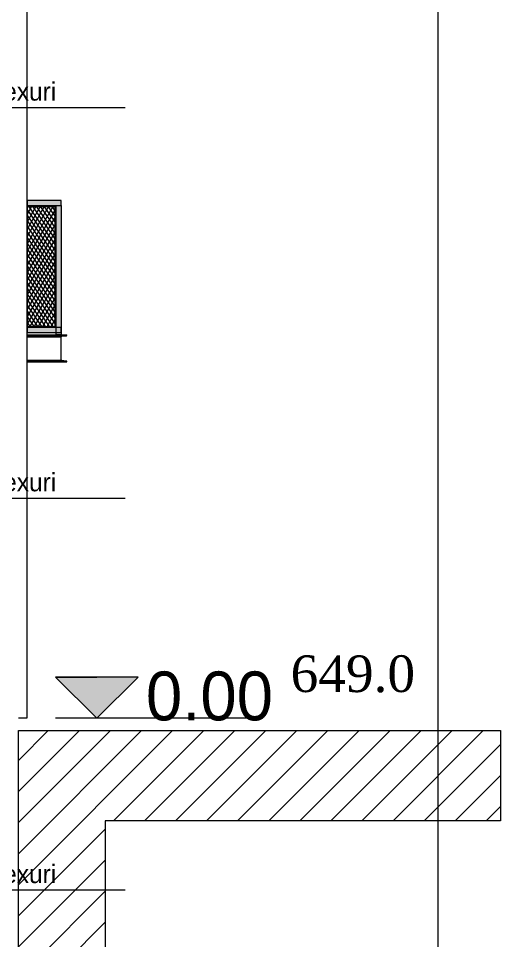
# Model space of a CAD drawing. Header units: millimetres. Extents: x 475206255 to 476720147, y 4620882299 to 4621447368.
# Drawn here: x 475520580 to 475524530, y 4621082981 to 4621090533 of the extents above; entities that cross this region are included whole.
import ezdxf

# ---------------------------------------------------------------- set-up
doc = ezdxf.new("R2010")
doc.units = ezdxf.units.MM
doc.header["$MEASUREMENT"] = 0
for name, color, linetype, lineweight in [('0_Pen_No__1_Pen_No__250', 7, 'Continuous', 0), ('0_Pen_No__250_Pen_No__142', 142, 'Continuous', 0), ('Annotation - Text_Pen_No__7_Pen_No__7_Pen_No__5', 5, 'Continuous', 0), ('gegmebi_Pen_No__7_Pen_No__7_Pen_No__5', 5, 'Continuous', 0), ('New_2D Drafting - General_Pen_No__30_Pen_No__9_Pen_No__9_Pen_No__255', 255, 'Continuous', 0), ('New_2D Drafting - General_Pen_No__30_Pen_No__9_Pen_No__9_Pen_No__7', 7, 'Continuous', 0), ('New_2D Drafting - General_Pen_No__4', 7, 'Continuous', 0), ('New_2D Drafting - General_Pen_No__7', 7, 'Continuous', 0), ('New_2D Drafting - General_Pen_No__7_Pen_No__250', 7, 'Continuous', 0), ('New_2D Drafting - General_Pen_No__7_Pen_No__7', 7, 'Continuous', 0), ('New_New_piketebi_Pen_No__7_Pen_No__1', 1, 'Continuous', 0), ('New_reg_nak_Pen_No__7', 7, 'Continuous', 0), ('New_Structural - Bearing_Pen_No__1', 1, 'Continuous', 0), ('Structural - Bearing_Pen_No__7', 7, 'Continuous', 0), ('zoma_Pen_No__1_Pen_No__142', 142, 'Continuous', 0)]:
    doc.layers.add(name, color=color, linetype=linetype, lineweight=lineweight)
doc.styles.add('GENERATED_STYLE_4', font='ACADMTAV.TTF')
doc.styles.add('GENERATED_STYLE_9', font='times.ttf')

msp = doc.modelspace()

# ---------------------------------------------------------------- hatches: boundary and pattern name
at = {"layer": '0_Pen_No__250_Pen_No__142', "linetype": 'Continuous', "lineweight": 0}
msp.add_hatch(color=142, dxfattribs=at).paths.add_polyline_path([(475521221.991, 4621084801.471), (475521559.52, 4621085139.165), (475520884.298, 4621085139)])
at = {"layer": 'New_2D Drafting - General_Pen_No__30_Pen_No__9_Pen_No__9_Pen_No__255', "linetype": 'Continuous', "lineweight": 0}
for points in [[(475520929.639, 4621089040.948), (475520649.973, 4621089040.948), (475520649.973, 4621089000.948), (475520929.639, 4621089000.948)], [(475520879.633, 4621088990.948), (475520649.973, 4621088990.948), (475520649.973, 4621089000.948), (475520889.633, 4621089000.948)], [(475520879.633, 4621088010.946), (475520889.633, 4621088000.946), (475520889.633, 4621089000.948), (475520879.633, 4621088990.948)], [(475520929.639, 4621087940.946), (475520889.633, 4621087940.946), (475520889.633, 4621089000.948), (475520929.639, 4621089000.948)], [(475520890.002, 4621088000.946), (475520649.973, 4621088000.946), (475520649.973, 4621088010.946), (475520880.002, 4621088010.946)], [(475520929.639, 4621088000.946), (475520649.973, 4621088000.946), (475520649.973, 4621087960.946), (475520929.639, 4621087960.946)]]:
    msp.add_hatch(color=255, dxfattribs=at).paths.add_polyline_path(points)
at = {"layer": 'New_2D Drafting - General_Pen_No__7', "linetype": 'Continuous', "lineweight": 0}
h = msp.add_hatch(dxfattribs=at)
h.set_pattern_fill('BATT_INSULATION', style=0, pattern_type=2)
h.set_pattern_definition([(60, (475826095.757, 4621095193.19), (-25.980762, 15), []), (124.306619, (475826095.757, 4621095193.19), (23.8156986, 11.25), [])])
h.paths.add_polyline_path([(475520649.973, 4621088010.946), (475520879.633, 4621088010.946), (475520879.633, 4621088990.948), (475520649.973, 4621088990.948)])
at = {"layer": 'New_2D Drafting - General_Pen_No__7_Pen_No__7', "linetype": 'Continuous', "lineweight": 0}
h = msp.add_hatch(dxfattribs=at)
h.set_pattern_fill('MASONRY_BLOCK', style=0, pattern_type=2)
h.set_pattern_definition([(45, (475826095.76, 4621095193.19), (-127.27922, 127.27922), [])])
h.paths.add_polyline_path([(475501138.778, 4621081811.85), (475501138.778, 4621082551.894), (475505379.652, 4621082551.769), (475505379.75, 4621081151.617), (475517939.8, 4621081151.617), (475518967.264, 4621081151.617), (475520579.679, 4621081151.617), (475520579.679, 4621084421.75), (475520579.679, 4621084700.839), (475524529.741, 4621084700.839), (475524529.741, 4621083961.033), (475521290.696, 4621083961.033), (475521290.696, 4621080572.7), (475521290.696, 4621080511.178), (475518727.264, 4621080511.178), (475504739.264, 4621080511.178), (475504739.264, 4621081811.85)])

# ---------------------------------------------------------------- linework, layer by layer
at = {"layer": '0_Pen_No__1_Pen_No__250', "color": 7, "linetype": 'Continuous', "lineweight": 0, "flags": 128}
for points in [[(475521221.991, 4621084801.471), (475520884.298, 4621085139), (475521221.909, 4621085139.082)], [(475521221.991, 4621084801.471), (475521559.52, 4621085139.165), (475521221.909, 4621085139.082)], [(475522484.38, 4621084801.471), (475520884.38, 4621084801.081)]]:
    msp.add_lwpolyline(points, dxfattribs=at)
at = {"layer": '0_Pen_No__250_Pen_No__142', "color": 142, "linetype": 'Continuous', "lineweight": 0, "flags": 128}
msp.add_lwpolyline([(475521221.991, 4621084801.471), (475521559.52, 4621085139.165), (475520884.298, 4621085139)], close=True, dxfattribs=at)
at = {"layer": 'gegmebi_Pen_No__7_Pen_No__7_Pen_No__5', "color": 5, "linetype": 'Continuous', "lineweight": 0, "flags": 128}
for points in [[(475519232.483, 4621089805.066), (475521454.488, 4621089805.066)], [(475519232.483, 4621086605.066), (475521454.488, 4621086605.066)], [(475519232.483, 4621083396.217), (475521454.488, 4621083396.217)]]:
    msp.add_lwpolyline(points, dxfattribs=at)
at = {"layer": 'New_2D Drafting - General_Pen_No__30_Pen_No__9_Pen_No__9_Pen_No__7', "color": 7, "linetype": 'Continuous', "lineweight": 0, "flags": 128}
for points in [[(475520929.639, 4621089040.948), (475520649.973, 4621089040.948), (475520649.973, 4621089000.948), (475520929.639, 4621089000.948)], [(475520879.633, 4621088990.948), (475520649.973, 4621088990.948), (475520649.973, 4621089000.948), (475520889.633, 4621089000.948)], [(475520879.633, 4621088010.946), (475520889.633, 4621088000.946), (475520889.633, 4621089000.948), (475520879.633, 4621088990.948)], [(475520929.639, 4621087940.946), (475520889.633, 4621087940.946), (475520889.633, 4621089000.948), (475520929.639, 4621089000.948)], [(475520890.002, 4621088000.946), (475520649.973, 4621088000.946), (475520649.973, 4621088010.946), (475520880.002, 4621088010.946)], [(475520929.639, 4621088000.946), (475520649.973, 4621088000.946), (475520649.973, 4621087960.946), (475520929.639, 4621087960.946)]]:
    msp.add_lwpolyline(points, close=True, dxfattribs=at)
at = {"layer": 'New_2D Drafting - General_Pen_No__4', "color": 7, "linetype": 'Continuous', "lineweight": 0, "flags": 128}
msp.add_lwpolyline([(475520649.973, 4621088010.946), (475520879.633, 4621088010.946), (475520879.633, 4621088990.948), (475520649.973, 4621088990.948)], close=True, dxfattribs=at)
at = {"layer": 'New_2D Drafting - General_Pen_No__7_Pen_No__250', "color": 7, "linetype": 'Continuous', "lineweight": 0, "flags": 128}
msp.add_lwpolyline([(475501138.778, 4621081811.85), (475501138.778, 4621082551.894), (475505379.652, 4621082551.769), (475505379.75, 4621081151.617), (475517939.8, 4621081151.617), (475518967.264, 4621081151.617), (475520579.679, 4621081151.617), (475520579.679, 4621084421.75), (475520579.679, 4621084700.839), (475524529.741, 4621084700.839), (475524529.741, 4621083961.033), (475521290.696, 4621083961.033), (475521290.696, 4621080572.7), (475521290.696, 4621080511.178), (475518727.264, 4621080511.178), (475504739.264, 4621080511.178), (475504739.264, 4621081811.85)], close=True, dxfattribs=at)
at = {"layer": 'New_reg_nak_Pen_No__7', "color": 7, "linetype": 'Continuous', "lineweight": 0, "flags": 128}
msp.add_lwpolyline([(475520579.842, 4621098001.325), (475520650.193, 4621098001.323), (475520649.869, 4621084801.748), (475520579.942, 4621084801.749)], dxfattribs=at)
at = {"layer": 'New_Structural - Bearing_Pen_No__1', "color": 1, "linetype": 'Continuous', "lineweight": 0}
msp.add_line((475524016.969, 4621102188.545), (475524016.969, 4621075457.219), dxfattribs=at)
at = {"layer": 'Structural - Bearing_Pen_No__7', "color": 7, "linetype": 'Continuous', "lineweight": 0}
for p, q in [((475520649.945, 4621087930.514), (475520934.102, 4621087930.514)), ((475520649.945, 4621087926.559), (475520929.639, 4621087926.559)), ((475520649.946, 4621087940.954), (475520975.965, 4621087940.954)), ((475520649.946, 4621087938.459), (475520975.965, 4621087938.459)), ((475520649.946, 4621087934.504), (475520971.503, 4621087934.504)), ((475520929.639, 4621087926.559), (475520930.039, 4621087928.09)), ((475520929.639, 4621087735.349), (475520929.639, 4621087926.559)), ((475520930.039, 4621087928.09), (475520931.177, 4621087929.387)), ((475520931.177, 4621087929.387), (475520932.88, 4621087930.254)), ((475520932.88, 4621087930.254), (475520934.102, 4621087930.514)), ((475520934.102, 4621087930.514), (475520971.503, 4621087934.504)), ((475520971.503, 4621087934.504), (475520972.725, 4621087934.763)), ((475520972.725, 4621087934.763), (475520974.428, 4621087935.63)), ((475520974.428, 4621087935.63), (475520975.566, 4621087936.928)), ((475520975.566, 4621087936.928), (475520975.965, 4621087938.459)), ((475520975.965, 4621087938.459), (475520975.965, 4621087940.954)), ((475520649.94, 4621087727.404), (475520971.503, 4621087727.404)), ((475520649.94, 4621087723.449), (475520975.965, 4621087723.449)), ((475520649.94, 4621087720.954), (475520975.965, 4621087720.954)), ((475520649.941, 4621087735.349), (475520929.639, 4621087735.349)), ((475520649.941, 4621087731.394), (475520934.102, 4621087731.394)), ((475520930.039, 4621087733.818), (475520929.639, 4621087735.349)), ((475520931.177, 4621087732.52), (475520930.039, 4621087733.818)), ((475520932.88, 4621087731.653), (475520931.177, 4621087732.52)), ((475520934.102, 4621087731.394), (475520932.88, 4621087731.653)), ((475520971.503, 4621087727.404), (475520934.102, 4621087731.394)), ((475520972.725, 4621087727.144), (475520971.503, 4621087727.404)), ((475520974.428, 4621087726.277), (475520972.725, 4621087727.144)), ((475520975.566, 4621087724.98), (475520974.428, 4621087726.277)), ((475520975.965, 4621087723.449), (475520975.566, 4621087724.98)), ((475520975.965, 4621087720.954), (475520975.965, 4621087723.449))]:
    msp.add_line(p, q, dxfattribs=at)

# ---------------------------------------------------------------- texts
at = {"layer": 'Annotation - Text_Pen_No__7_Pen_No__7_Pen_No__5', "color": 5, "linetype": 'Continuous', "lineweight": 0, "char_height": 150, "attachment_point": 1, "style": 'GENERATED_STYLE_4'}
for s, insert in [('\\A1;{\\pql;\\fAcadMtavr|b0|i0|c0|p0;\\W1.000000;178 mm safexuri}', (475519406.665, 4621090010.456)), ('\\A1;{\\pql;\\fAcadMtavr|b0|i0|c0|p0;\\W1.000000;178 mm safexuri}', (475519406.665, 4621086810.456)), ('\\A1;{\\pql;\\fAcadMtavr|b0|i0|c0|p0;\\W1.000000;1\\fAcadMtavr|b0|i0|c0|p0;\\W1.000000;60\\fAcadMtavr|b0|i0|c0|p0;\\W1.000000; mm safexuri}', (475519406.665, 4621083601.607))]:
    msp.add_mtext(s, dxfattribs=dict(at, insert=insert))
at = {"layer": 'New_New_piketebi_Pen_No__7_Pen_No__1', "color": 1, "linetype": 'Continuous', "lineweight": 0, "insert": (475522809.808, 4621085163.423), "char_height": 300, "attachment_point": 4, "style": 'GENERATED_STYLE_9'}
msp.add_mtext('\\A1;{\\pql;\\fTimes New Roman|b0|i0|c204|p0;\\W1.000000;6\\fTimes New Roman|b0|i0|c204|p0;\\W1.000000;49\\fTimes New Roman|b0|i0|c204|p0;\\W1.000000;.\\fTimes New Roman|b0|i0|c204|p0;\\W1.000000;0}', dxfattribs=at)
at = {"layer": 'zoma_Pen_No__1_Pen_No__142', "color": 142, "linetype": 'Continuous', "lineweight": 0, "insert": (475521624.306, 4621084778.524), "char_height": 400, "attachment_point": 7, "rotation": 0.0139872, "style": 'GENERATED_STYLE_4'}
msp.add_mtext('\\A1;{\\pql;\\fAcadMtavr|b0|i0|c0|p0;\\W1.000000;0\\fAcadMtavr|b0|i0|c0|p0;\\W1.000000;.00}', dxfattribs=at)

doc.saveas('drawing.dxf')
